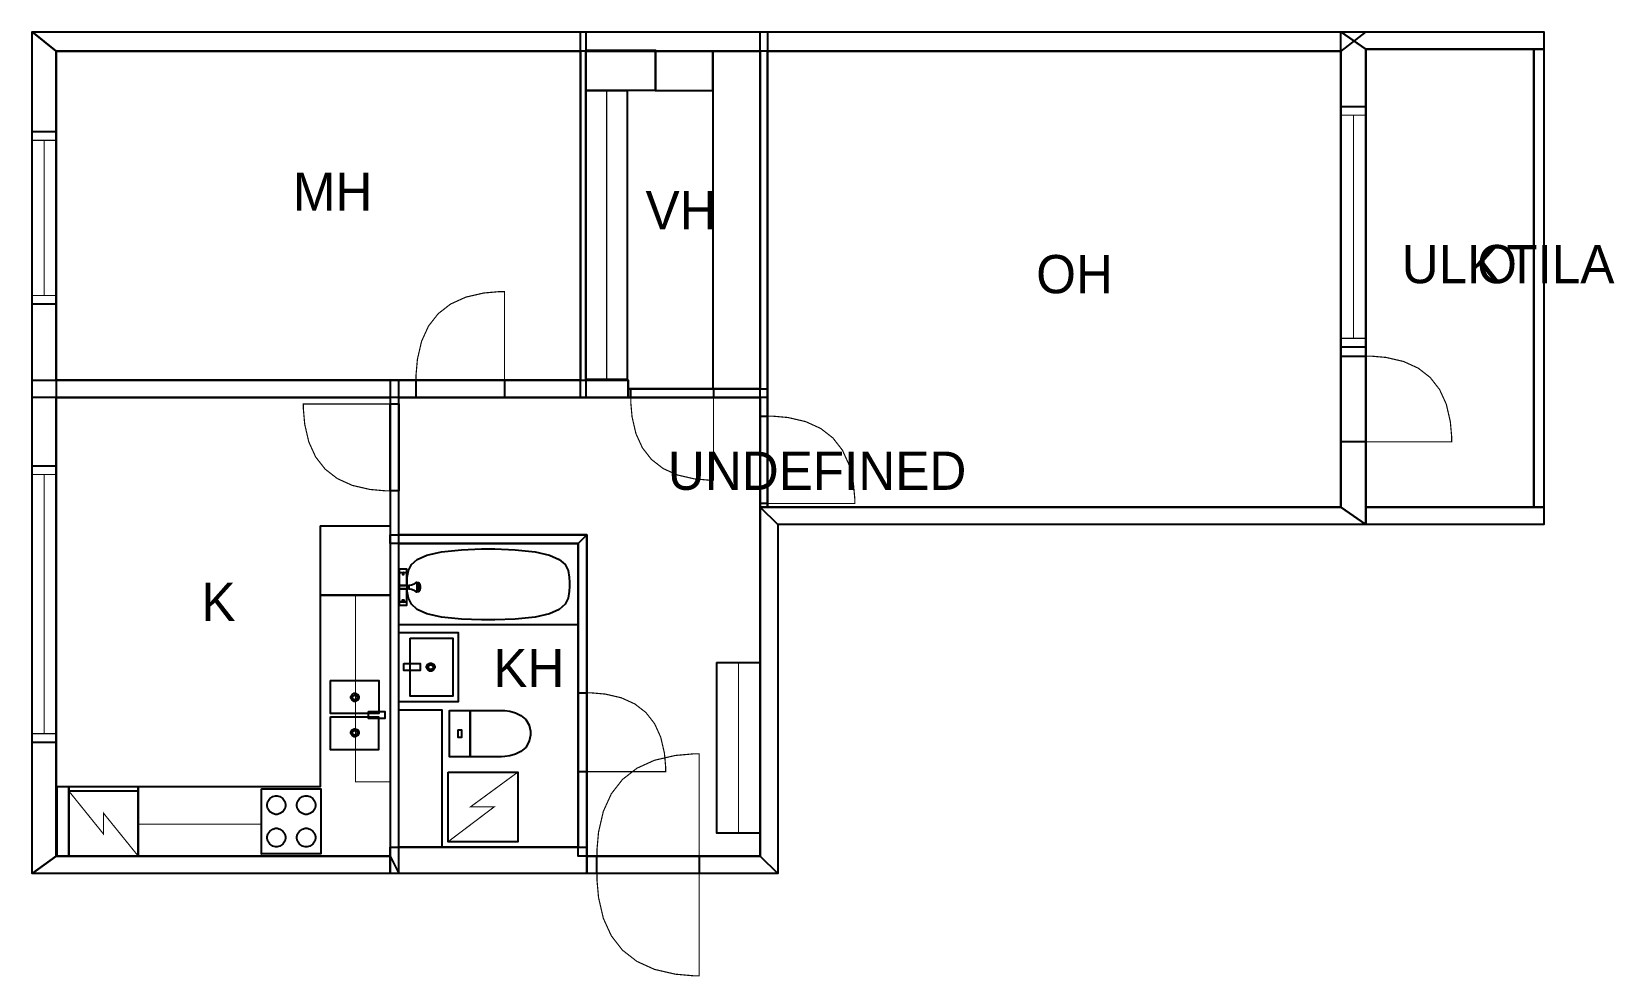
# Model space of a CAD drawing. Extents: x 0.8 to 15, y 0 to 8.5.
import ezdxf

# ---------------------------------------------------------------- set-up
doc = ezdxf.new("R2010")
doc.units = 0
doc.layers.get('0').update_dxf_attribs({"linetype": 'CONTINUOUS'})

msp = doc.modelspace()

# ---------------------------------------------------------------- linework, layer by layer
at = {"color": 0}
for points, const_width in [([(0.796767, 8.48112), (12.7783, 8.48112), (12.5538, 8.30881), (1.0127, 8.30881), (0.796767, 8.48112)], 0.002083), ([(0.796767, 0.919542), (0.796767, 8.48112), (1.0127, 8.30881), (1.0127, 1.07579), (0.796767, 0.919542)], 0.002083), ([(5.72206, 8.48112), (5.76867, 8.48112), (5.76867, 5.19715), (5.72206, 5.19715), (5.72206, 8.48112)], 0.002083), ([(7.33729, 8.48112), (7.40147, 8.48112), (7.40147, 4.21224), (7.33729, 4.21224), (7.33729, 8.48112)], 0.002083), ([(12.5538, 8.48112), (14.3762, 8.48112), (14.3762, 8.32487), (12.7783, 8.32487), (12.5538, 8.48112)], 0.002083), ([(12.7783, 8.32487), (12.7783, 4.05599), (12.5538, 4.21224), (12.5538, 8.48112), (12.7783, 8.32487)], 0.002083), ([(6.39675, 8.30735), (6.90929, 8.30735), (6.90929, 7.95285), (6.39675, 7.95285), (6.39675, 8.30735)], 0.010417), ([(6.91488, 8.30881), (6.91488, 5.27246), (7.33697, 5.27246), (7.33697, 8.30881), (6.91488, 8.30881)], 0.010417), ([(12.7783, 8.32487), (14.2861, 8.32487), (14.2861, 4.21224), (12.7783, 4.21224), (12.7783, 8.32487)], 0.002083), ([(14.2861, 8.32487), (14.3762, 8.32487), (14.3762, 4.21224), (14.2861, 4.21224), (14.2861, 8.32487)], 0.002083), ([(5.7716, 7.95486), (5.7716, 5.35861), (6.14176, 5.35861), (6.14176, 7.95486), (5.7716, 7.95486)], 0.010417), ([(12.5538, 7.81099), (12.7783, 7.81099), (12.7783, 5.64963), (12.5538, 5.64963), (12.5538, 7.81099)], 0.010417), ([(12.5538, 7.81099), (12.7783, 7.81099), (12.7783, 5.64963), (12.5538, 5.64963), (12.5538, 7.81099)], 0.010417), ([(0.796767, 7.58496), (1.0127, 7.58496), (1.0127, 6.03401), (0.796767, 6.03401), (0.796767, 7.58496)], 0.010417), ([(0.796767, 7.58496), (1.0127, 7.58496), (1.0127, 6.03401), (0.796767, 6.03401), (0.796767, 7.58496)], 0.010417), ([(4.24457, 5.3534), (4.24457, 5.39996), (4.25694, 5.53956), (4.29417, 5.70085), (4.35622, 5.83729), (4.44308, 5.94894), (4.55474, 6.03581), (4.69119, 6.09788), (4.85249, 6.1351), (4.99208, 6.14746), (5.03863, 6.14746), (5.03863, 5.3534), (4.24457, 5.3534)], 0.010417), ([(12.5538, 5.56831), (12.7783, 5.56831), (12.7783, 4.7985), (12.5538, 4.7985), (12.5538, 5.56831)], 0.010417), ([(12.5538, 5.56831), (12.7783, 5.56831), (12.7783, 4.7985), (12.5538, 4.7985), (12.5538, 5.56831)], 0.010417), ([(12.7783, 5.56831), (12.8234, 5.56831), (12.9587, 5.55632), (13.1151, 5.52024), (13.2474, 5.46007), (13.3556, 5.37587), (13.4398, 5.26764), (13.5, 5.13531), (13.5361, 4.97894), (13.5481, 4.84364), (13.5481, 4.7985), (12.7783, 4.7985), (12.7783, 5.56831)], 0.010417), ([(0.796767, 5.3534), (6.15093, 5.3534), (6.15093, 5.19715), (0.796767, 5.19715), (0.796767, 5.3534)], 0.002083), ([(4.01281, 5.3534), (4.01281, 1.07579), (4.09147, 0.919542), (4.09147, 5.3534), (4.01281, 5.3534)], 0.002083), ([(4.24457, 5.3534), (5.03851, 5.3534), (5.03851, 5.19715), (4.24457, 5.19715), (4.24457, 5.3534)], 0.010417), ([(4.24457, 5.3534), (5.03851, 5.3534), (5.03851, 5.19715), (4.24457, 5.19715), (4.24457, 5.3534)], 0.010417), ([(6.15093, 5.27339), (7.40147, 5.27339), (7.40147, 5.19715), (6.15093, 5.19715), (6.15093, 5.27339)], 0.002083), ([(6.17356, 5.27339), (6.91667, 5.27339), (6.91667, 5.19715), (6.17356, 5.19715), (6.17356, 5.27339)], 0.010417), ([(6.17356, 5.27339), (6.91667, 5.27339), (6.91667, 5.19715), (6.17356, 5.19715), (6.17356, 5.27339)], 0.010417), ([(4.01281, 4.35807), (3.96707, 4.35807), (3.82992, 4.37028), (3.67139, 4.4069), (3.53728, 4.46783), (3.42757, 4.55317), (3.34218, 4.66292), (3.28125, 4.79704), (3.24463, 4.95557), (3.23247, 5.09272), (3.23247, 5.1384), (4.01281, 5.1384), (4.01281, 4.35807)], 0.010417), ([(4.01281, 5.1384), (4.09147, 5.1384), (4.09147, 4.35807), (4.01281, 4.35807), (4.01281, 5.1384)], 0.010417), ([(4.01281, 5.1384), (4.09147, 5.1384), (4.09147, 4.35807), (4.01281, 4.35807), (4.01281, 5.1384)], 0.010417), ([(6.17356, 5.19715), (6.17356, 5.15365), (6.18511, 5.023), (6.21994, 4.87207), (6.278, 4.74436), (6.35932, 4.63981), (6.46382, 4.55854), (6.59153, 4.50049), (6.74246, 4.46565), (6.8731, 4.45404), (6.91667, 4.45404), (6.91667, 5.19715), (6.17356, 5.19715)], 0.010417), ([(7.33729, 5.02881), (7.40147, 5.02881), (7.40147, 4.24457), (7.33729, 4.24457), (7.33729, 5.02881)], 0.010417), ([(7.33729, 5.02881), (7.40147, 5.02881), (7.40147, 4.24457), (7.33729, 4.24457), (7.33729, 5.02881)], 0.010417), ([(7.40147, 5.02881), (7.44738, 5.02881), (7.58524, 5.0166), (7.74457, 4.97982), (7.87935, 4.91857), (7.98964, 4.83279), (8.07542, 4.7225), (8.13667, 4.58772), (8.17344, 4.42839), (8.18571, 4.29053), (8.18571, 4.24457), (7.40147, 4.24457), (7.40147, 5.02881)], 0.010417), ([(0.796767, 4.58192), (1.0127, 4.58192), (1.0127, 2.09799), (0.796767, 2.09799), (0.796767, 4.58192)], 0.010417), ([(0.796767, 4.58192), (1.0127, 4.58192), (1.0127, 2.09799), (0.796767, 2.09799), (0.796767, 4.58192)], 0.010417), ([(12.7783, 4.05599), (7.49354, 4.05599), (7.33729, 4.21224), (12.5538, 4.21224), (12.7783, 4.05599)], 0.002083), ([(7.49354, 4.05599), (7.49354, 0.919542), (7.33729, 1.07579), (7.33729, 4.21224), (7.49354, 4.05599)], 0.002083), ([(12.7783, 4.21224), (14.3762, 4.21224), (14.3762, 4.05599), (12.7783, 4.05599), (12.7783, 4.21224)], 0.002083), ([(3.38753, 4.04449), (3.38753, 3.41949), (4.01253, 3.41949), (4.01253, 4.04449), (3.38753, 4.04449)], 0.010417), ([(4.01281, 3.96121), (5.77875, 3.96121), (5.70188, 3.88433), (4.01281, 3.88433), (4.01281, 3.96121)], 0.002083), ([(4.09147, 3.88433), (5.69949, 3.88433), (5.69949, 3.15332), (4.09147, 3.15332), (4.09147, 3.88433)], 0.009189), ([(5.62229, 3.51704), (5.62229, 3.50103), (5.62082, 3.45296), (5.61089, 3.39328), (5.58382, 3.33919), (5.53119, 3.2921), (5.44439, 3.25319), (5.31489, 3.22385), (5.13411, 3.20529), (4.95378, 3.19879), (4.89367, 3.19879), (4.8335, 3.19879), (4.6531, 3.20529), (4.47239, 3.22385), (4.34289, 3.25319), (4.25603, 3.2921), (4.2034, 3.33919), (4.17632, 3.39328), (4.16639, 3.45296), (4.16499, 3.50103), (4.16499, 3.51704), (4.16499, 3.5331), (4.16639, 3.58117), (4.17632, 3.6409), (4.2034, 3.69493), (4.25603, 3.74203), (4.34289, 3.78093), (4.47239, 3.81028), (4.6531, 3.82883), (4.8335, 3.83529), (4.89367, 3.83529), (4.95378, 3.83529), (5.13411, 3.82883), (5.31489, 3.81028), (5.44439, 3.78093), (5.53119, 3.74203), (5.58382, 3.69493), (5.61089, 3.6409), (5.62082, 3.58117), (5.62229, 3.5331), (5.62229, 3.51704)], 0.009189), ([(5.77875, 3.96121), (5.77875, 1.07579), (5.70188, 1.07579), (5.70188, 3.88433), (5.77875, 3.96121)], 0.002083), ([(4.09668, 3.6575), (4.09668, 3.62207), (4.16026, 3.62207), (4.16026, 3.6575), (4.09668, 3.6575)], 0.010417), ([(4.09668, 3.6231), (4.09668, 3.50646), (4.16026, 3.50646), (4.16026, 3.6231), (4.09668, 3.6231)], 0.010417), ([(4.12901, 3.62207), (4.12776, 3.61887), (4.12392, 3.60921), (4.12272, 3.60644), (4.12272, 3.60644), (4.12414, 3.60644), (4.12847, 3.60644), (4.13276, 3.60644), (4.13422, 3.60644), (4.13422, 3.60644), (4.13357, 3.60883), (4.13015, 3.61882), (4.12901, 3.62207)], 0.010417), ([(4.01253, 3.41949), (4.01281, 1.07585), (1.74929, 1.07585), (1.74929, 1.70122), (3.38721, 1.70122), (3.38721, 3.41949), (4.01281, 3.41949), (4.01253, 3.41949)], 0.010417), ([(3.70036, 3.41949), (3.70036, 1.74268), (4.01286, 1.74268), (4.01286, 3.41949), (3.70036, 3.41949)], 0.010417), ([(4.09668, 3.47831), (4.09668, 3.50646), (4.18001, 3.50646), (4.18001, 3.49946), (4.18001, 3.48361), (4.18001, 3.47831), (4.15918, 3.47831), (4.11231, 3.47831), (4.09668, 3.47831)], 0.010417), ([(4.09668, 3.47831), (4.09668, 3.36165), (4.16026, 3.36165), (4.16026, 3.47831), (4.09668, 3.47831)], 0.010417), ([(4.09668, 3.36165), (4.09668, 3.32829), (4.16026, 3.32829), (4.16026, 3.36165), (4.09668, 3.36165)], 0.010417), ([(4.12901, 3.36165), (4.12776, 3.3649), (4.12392, 3.37457), (4.12272, 3.37728), (4.12272, 3.37728), (4.12414, 3.37728), (4.12847, 3.37728), (4.13276, 3.37728), (4.13422, 3.37728), (4.13422, 3.37728), (4.13357, 3.37494), (4.13015, 3.36496), (4.12901, 3.36165)], 0.010417), ([(4.09147, 3.08637), (4.09147, 2.46137), (4.62244, 2.46137), (4.62244, 3.08637), (4.09147, 3.08637)], 0.010417), ([(4.19254, 3.03429), (4.19254, 2.51346), (4.57557, 2.51346), (4.57557, 3.03429), (4.19254, 3.03429)], 0.010417), ([(4.13574, 2.80512), (4.13574, 2.74262), (4.28157, 2.74262), (4.28157, 2.80512), (4.13574, 2.80512)], 0.010417), ([(4.37642, 2.81033), (4.38282, 2.81033), (4.40218, 2.79969), (4.41287, 2.78033), (4.41287, 2.77387), (4.41287, 2.76747), (4.40218, 2.7481), (4.38282, 2.73742), (4.37642, 2.73742), (4.36996, 2.73742), (4.35058, 2.7481), (4.33996, 2.76747), (4.33996, 2.77387), (4.33996, 2.78033), (4.35058, 2.79969), (4.36996, 2.81033), (4.37642, 2.81033)], 0.008333), ([(4.37642, 2.79471), (4.38004, 2.79471), (4.39111, 2.78863), (4.39725, 2.77756), (4.39725, 2.77387), (4.39725, 2.77024), (4.39111, 2.75917), (4.38004, 2.75304), (4.37642, 2.75304), (4.37272, 2.75304), (4.36165, 2.75917), (4.35558, 2.77024), (4.35558, 2.77387), (4.35558, 2.77756), (4.36165, 2.78863), (4.37272, 2.79471), (4.37642, 2.79471)], 0.008333), ([(6.94824, 2.81662), (6.94824, 1.28331), (7.3355, 1.28331), (7.3355, 2.81662), (6.94824, 2.81662)], 0.010417), ([(3.47657, 2.65517), (3.47657, 2.35829), (3.9094, 2.35829), (3.9094, 2.65517), (3.47657, 2.65517)], 0.010417), ([(3.69526, 2.4656), (3.68881, 2.4656), (3.66943, 2.47629), (3.65881, 2.49567), (3.65881, 2.50206), (3.65881, 2.50851), (3.66943, 2.52789), (3.68881, 2.53851), (3.69526, 2.53851), (3.70167, 2.53851), (3.72103, 2.52789), (3.73172, 2.50851), (3.73172, 2.50206), (3.73172, 2.49567), (3.72103, 2.47629), (3.70167, 2.4656), (3.69526, 2.4656)], 0.008333), ([(3.69526, 2.48122), (3.69157, 2.48122), (3.6805, 2.48736), (3.67443, 2.49843), (3.67443, 2.50206), (3.67443, 2.50575), (3.6805, 2.51682), (3.69157, 2.52289), (3.69526, 2.52289), (3.69889, 2.52289), (3.70996, 2.51682), (3.7161, 2.50575), (3.7161, 2.50206), (3.7161, 2.49843), (3.70996, 2.48736), (3.69889, 2.48122), (3.69526, 2.48122)], 0.008333), ([(5.70188, 2.54275), (5.77875, 2.54275), (5.77875, 1.83442), (5.70188, 1.83442), (5.70188, 2.54275)], 0.010417), ([(5.70188, 2.54275), (5.77875, 2.54275), (5.77875, 1.83442), (5.70188, 1.83442), (5.70188, 2.54275)], 0.010417), ([(5.77875, 2.54275), (5.82026, 2.54275), (5.94476, 2.53168), (6.08865, 2.49849), (6.21044, 2.44314), (6.31006, 2.36567), (6.38753, 2.26606), (6.44287, 2.14432), (6.47607, 2.00043), (6.48719, 1.87592), (6.48719, 1.83436), (5.77875, 1.83436), (5.77875, 2.54275)], 0.010417), ([(3.47553, 2.32704), (3.47553, 2.03017), (3.90836, 2.03017), (3.90836, 2.32704), (3.47553, 2.32704)], 0.010417), ([(3.81885, 2.37392), (3.81885, 2.31142), (3.96468, 2.31142), (3.96468, 2.37392), (3.81885, 2.37392)], 0.010417), ([(4.54443, 2.3845), (4.54443, 1.96793), (4.73172, 1.96793), (4.73172, 2.3845), (4.54443, 2.3845)], 0.010417), ([(5, 2.3845), (5, 2.3845), (5.01172, 2.3846), (5.04269, 2.38297), (5.08653, 2.37685), (5.13678, 2.36344), (5.18701, 2.3399), (5.23085, 2.30344), (5.26183, 2.25125), (5.2736, 2.19819), (5.2736, 2.1805), (5.2736, 2.16222), (5.26183, 2.10736), (5.23085, 2.05328), (5.18701, 2.01546), (5.13678, 1.99104), (5.08653, 1.97706), (5.04269, 1.97065), (5.01172, 1.96892), (5, 1.96897), (5, 1.96897), (4.73172, 1.96793), (4.73172, 2.3845), (5, 2.3845)], 0.010417), ([(3.69526, 2.14789), (3.68881, 2.14789), (3.66943, 2.15858), (3.65881, 2.17796), (3.65881, 2.18435), (3.65881, 2.19081), (3.66943, 2.21018), (3.68881, 2.22081), (3.69526, 2.22081), (3.70167, 2.22081), (3.72103, 2.21018), (3.73172, 2.19081), (3.73172, 2.18435), (3.73172, 2.17796), (3.72103, 2.15858), (3.70167, 2.14789), (3.69526, 2.14789)], 0.008333), ([(3.69526, 2.16351), (3.69157, 2.16351), (3.6805, 2.16965), (3.67443, 2.18072), (3.67443, 2.18435), (3.67443, 2.18804), (3.6805, 2.19911), (3.69157, 2.20518), (3.69526, 2.20518), (3.69889, 2.20518), (3.70996, 2.19911), (3.7161, 2.18804), (3.7161, 2.18435), (3.7161, 2.18072), (3.70996, 2.16965), (3.69889, 2.16351), (3.69526, 2.16351)], 0.008333), ([(4.62229, 2.20931), (4.62229, 2.14312), (4.65386, 2.14312), (4.65386, 2.20931), (4.62229, 2.20931)], 0.010417), ([(5.86968, 1.07579), (5.86968, 1.12967), (5.884, 1.29112), (5.92708, 1.47771), (5.99886, 1.63564), (6.09933, 1.76481), (6.22851, 1.86529), (6.38639, 1.93707), (6.57303, 1.98014), (6.73449, 1.99447), (6.78836, 1.99447), (6.78836, 1.07579), (5.86968, 1.07579)], 0.010417), ([(4.53315, 1.83074), (4.53315, 1.20573), (5.15815, 1.20573), (5.15815, 1.83074), (4.53315, 1.83074)], 0.010417), ([(1.02013, 1.70079), (1.12429, 1.70079), (1.12429, 1.07579), (1.02013, 1.07579), (1.02013, 1.70079)], 0.010417), ([(1.12429, 1.70079), (1.74929, 1.70079), (1.74929, 1.07579), (1.12429, 1.07579), (1.12429, 1.70079)], 0.010417), ([(1.12429, 1.70079), (1.74929, 1.70079), (1.74929, 1.65913), (1.12429, 1.65913), (1.12429, 1.70079)], 0.010417), ([(2.85613, 1.67996), (3.38971, 1.67996), (3.38971, 1.09663), (2.85613, 1.09663), (2.85613, 1.67996)], 0.010417), ([(2.90668, 1.53413), (2.90668, 1.54226), (2.91319, 1.56657), (2.93104, 1.59304), (2.95751, 1.61094), (2.98188, 1.61746), (2.99001, 1.61746), (2.9981, 1.61746), (3.0224, 1.61094), (3.04893, 1.59304), (3.06679, 1.56657), (3.07335, 1.54226), (3.07335, 1.53413), (3.07335, 1.52604), (3.06679, 1.50174), (3.04893, 1.47521), (3.0224, 1.45736), (2.9981, 1.45079), (2.99001, 1.45079), (2.98188, 1.45079), (2.95751, 1.45736), (2.93104, 1.47521), (2.91319, 1.50174), (2.90668, 1.52604), (2.90668, 1.53413)], 0.010417), ([(3.17426, 1.53413), (3.17426, 1.54226), (3.18078, 1.56657), (3.19868, 1.59304), (3.22515, 1.61094), (3.24946, 1.61746), (3.2576, 1.61746), (3.26568, 1.61746), (3.28999, 1.61094), (3.31651, 1.59304), (3.33436, 1.56657), (3.34093, 1.54226), (3.34093, 1.53413), (3.34093, 1.52604), (3.33436, 1.50174), (3.31651, 1.47521), (3.28999, 1.45736), (3.26568, 1.45079), (3.2576, 1.45079), (3.24946, 1.45079), (3.22515, 1.45736), (3.19868, 1.47521), (3.18078, 1.50174), (3.17426, 1.52604), (3.17426, 1.53413)], 0.010417), ([(1.74929, 1.36274), (2.85335, 1.36274), (2.85335, 1.07579), (1.74929, 1.07579), (1.74929, 1.36274)], 0.010417), ([(2.90668, 1.24246), (2.90668, 1.2506), (2.91319, 1.2749), (2.93104, 1.30138), (2.95751, 1.31928), (2.98188, 1.32579), (2.99001, 1.32579), (2.9981, 1.32579), (3.0224, 1.31928), (3.04893, 1.30138), (3.06679, 1.2749), (3.07335, 1.2506), (3.07335, 1.24246), (3.07335, 1.23438), (3.06679, 1.21007), (3.04893, 1.18354), (3.0224, 1.16569), (2.9981, 1.15913), (2.99001, 1.15913), (2.98188, 1.15913), (2.95751, 1.16569), (2.93104, 1.18354), (2.91319, 1.21007), (2.90668, 1.23438), (2.90668, 1.24246)], 0.010417), ([(3.17426, 1.24246), (3.17426, 1.2506), (3.18078, 1.2749), (3.19868, 1.30138), (3.22515, 1.31928), (3.24946, 1.32579), (3.2576, 1.32579), (3.26568, 1.32579), (3.28999, 1.31928), (3.31651, 1.30138), (3.33436, 1.2749), (3.34093, 1.2506), (3.34093, 1.24246), (3.34093, 1.23438), (3.33436, 1.21007), (3.31651, 1.18354), (3.28999, 1.16569), (3.26568, 1.15913), (3.2576, 1.15913), (3.24946, 1.15913), (3.22515, 1.16569), (3.19868, 1.18354), (3.18078, 1.21007), (3.17426, 1.23438), (3.17426, 1.24246)], 0.010417), ([(4.01281, 1.15571), (5.77875, 1.15571), (5.77875, 0.919542), (4.01281, 0.919542), (4.01281, 1.15571)], 0.002083), ([(4.01281, 0.919542), (0.796767, 0.919542), (1.0127, 1.07579), (4.01281, 1.07579), (4.01281, 0.919542)], 0.002083), ([(7.49354, 0.919542), (5.77875, 0.919542), (5.77875, 1.07579), (7.33729, 1.07579), (7.49354, 0.919542)], 0.002083), ([(5.86968, 1.07579), (6.78836, 1.07579), (6.78836, 0.919542), (5.86968, 0.919542), (5.86968, 1.07579)], 0.010417), ([(5.86968, 1.07579), (6.78836, 1.07579), (6.78836, 0.919542), (5.86968, 0.919542), (5.86968, 1.07579)], 0.010417), ([(5.86968, 0.919542), (5.86968, 0.865722), (5.884, 0.704264), (5.92708, 0.517686), (5.99886, 0.35981), (6.09933, 0.230578), (6.22851, 0.130154), (6.38639, 0.058377), (6.57303, 0.015299), (6.73449, 0.000922), (6.78836, 0.000922), (6.78836, 0.919542), (5.86968, 0.919542)], 0.010417)]:
    msp.add_lwpolyline(points, close=True, dxfattribs=dict(at, const_width=const_width))
for points in [[(0.796767, 8.48112), (12.7783, 8.48112), (12.5538, 8.30881), (1.0127, 8.30881), (0.796767, 8.48112)], [(0.796767, 0.919542), (0.796767, 8.48112), (1.0127, 8.30881), (1.0127, 1.07579), (0.796767, 0.919542)], [(5.72206, 8.48112), (5.76867, 8.48112), (5.76867, 5.19715), (5.72206, 5.19715), (5.72206, 8.48112)], [(7.33729, 8.48112), (7.40147, 8.48112), (7.40147, 4.21224), (7.33729, 4.21224), (7.33729, 8.48112)], [(12.7783, 8.32487), (12.7783, 4.05599), (12.5538, 4.21224), (12.5538, 8.48112), (12.7783, 8.32487)], [(12.5538, 8.48112), (14.3762, 8.48112), (14.3762, 8.32487), (12.7783, 8.32487), (12.5538, 8.48112)], [(5.76867, 8.31592), (6.39675, 8.31592), (6.39675, 7.95486), (5.76867, 7.95486), (5.76867, 8.31592)], [(0.796767, 5.3534), (6.15093, 5.3534), (6.15093, 5.19715), (0.796767, 5.19715), (0.796767, 5.3534)], [(4.01281, 5.3534), (4.01281, 1.07579), (4.09147, 0.919542), (4.09147, 5.3534), (4.01281, 5.3534)], [(6.15093, 5.27339), (7.40147, 5.27339), (7.40147, 5.19715), (6.15093, 5.19715), (6.15093, 5.27339)], [(12.7783, 4.05599), (7.49354, 4.05599), (7.33729, 4.21224), (12.5538, 4.21224), (12.7783, 4.05599)], [(7.49354, 4.05599), (7.49354, 0.919542), (7.33729, 1.07579), (7.33729, 4.21224), (7.49354, 4.05599)], [(12.7783, 4.21224), (14.3762, 4.21224), (14.3762, 4.05599), (12.7783, 4.05599), (12.7783, 4.21224)], [(4.01281, 3.96121), (5.77875, 3.96121), (5.70188, 3.88433), (4.01281, 3.88433), (4.01281, 3.96121)], [(5.77875, 3.96121), (5.77875, 1.07579), (5.70188, 1.07579), (5.70188, 3.88433), (5.77875, 3.96121)], [(4.09147, 2.38965), (4.47657, 2.38965), (4.47657, 1.1556), (4.09147, 1.1556), (4.09147, 2.38965)], [(4.01281, 1.15571), (5.77875, 1.15571), (5.77875, 0.919542), (4.01281, 0.919542), (4.01281, 1.15571)], [(4.01281, 0.919542), (0.796767, 0.919542), (1.0127, 1.07579), (4.01281, 1.07579), (4.01281, 0.919542)], [(7.49354, 0.919542), (5.77875, 0.919542), (5.77875, 1.07579), (7.33729, 1.07579), (7.49354, 0.919542)]]:
    msp.add_lwpolyline(points, close=True, dxfattribs=at)
at = {"color": 7, "const_width": 0.002083}
for points in [[(1.0127, 8.30881), (5.72206, 8.30881), (5.72206, 5.3534), (1.0127, 5.3534), (1.0127, 8.30881)], [(7.33729, 5.27339), (6.15093, 5.27339), (6.15093, 5.3534), (5.76867, 5.3534), (5.76867, 8.30881), (7.33729, 8.30881), (7.33729, 5.27339)], [(12.5538, 4.21224), (7.40147, 4.21224), (7.40147, 8.30881), (12.5538, 8.30881), (12.5521, 8.30903), (12.5538, 4.21224)], [(1.0127, 5.19715), (4.01281, 5.19715), (4.01281, 1.07579), (1.0127, 1.07579), (1.0127, 5.19715)], [(7.33729, 1.07579), (5.77875, 1.07579), (5.77875, 3.96121), (4.09147, 3.96121), (4.09147, 5.19715), (7.33729, 5.19715), (7.33729, 1.07579)], [(4.09147, 3.88433), (5.70188, 3.88433), (5.70188, 1.15571), (4.09147, 1.15571), (4.09147, 3.88433)]]:
    msp.add_lwpolyline(points, close=True, dxfattribs=at)
at = {"color": 7}
for points in [[(1.0127, 8.30881), (5.72206, 8.30881), (5.72206, 5.3534), (1.0127, 5.3534), (1.0127, 8.30881)], [(7.33729, 5.27339), (6.15093, 5.27339), (6.15093, 5.3534), (5.76867, 5.3534), (5.76867, 8.30881), (7.33729, 8.30881), (7.33729, 5.27339)], [(6.39675, 8.30735), (6.90929, 8.30735), (6.90929, 7.95285), (6.39675, 7.95285), (6.39675, 8.30735)], [(6.91488, 8.30881), (7.33697, 8.30881), (7.33697, 5.27246), (6.91488, 5.27246), (6.91488, 8.30881)], [(12.5538, 4.21224), (7.40147, 4.21224), (7.40147, 8.30881), (12.5538, 8.30881), (12.5521, 8.30903), (12.5538, 4.21224)], [(12.7783, 8.32487), (14.2861, 8.32487), (14.2861, 4.21224), (12.7783, 4.21224), (12.7783, 8.32487)], [(14.2861, 8.32487), (14.3762, 8.32487), (14.3762, 4.21224), (14.2861, 4.21224), (14.2861, 8.32487)], [(5.7716, 7.95486), (6.14176, 7.95486), (6.14176, 5.35861), (5.7716, 5.35861), (5.7716, 7.95486)], [(12.5538, 7.81099), (12.7783, 7.81099), (12.7783, 5.64963), (12.5538, 5.64963), (12.5538, 7.81099)], [(12.5538, 7.81099), (12.7783, 7.81099), (12.7783, 5.64963), (12.5538, 5.64963), (12.5538, 7.81099)], [(0.796767, 7.58496), (1.0127, 7.58496), (1.0127, 6.03401), (0.796767, 6.03401), (0.796767, 7.58496)], [(0.796767, 7.58496), (1.0127, 7.58496), (1.0127, 6.03401), (0.796767, 6.03401), (0.796767, 7.58496)], [(12.5538, 5.56831), (12.7783, 5.56831), (12.7783, 4.7985), (12.5538, 4.7985), (12.5538, 5.56831)], [(12.5538, 5.56831), (12.7783, 5.56831), (12.7783, 4.7985), (12.5538, 4.7985), (12.5538, 5.56831)], [(4.24457, 5.3534), (5.03851, 5.3534), (5.03851, 5.19715), (4.24457, 5.19715), (4.24457, 5.3534)], [(4.24457, 5.3534), (5.03851, 5.3534), (5.03851, 5.19715), (4.24457, 5.19715), (4.24457, 5.3534)], [(6.17356, 5.27339), (6.91667, 5.27339), (6.91667, 5.19715), (6.17356, 5.19715), (6.17356, 5.27339)], [(6.17356, 5.27339), (6.91667, 5.27339), (6.91667, 5.19715), (6.17356, 5.19715), (6.17356, 5.27339)], [(1.0127, 5.19715), (4.01281, 5.19715), (4.01281, 1.07579), (1.0127, 1.07579), (1.0127, 5.19715)], [(4.01281, 5.1384), (4.09147, 5.1384), (4.09147, 4.35807), (4.01281, 4.35807), (4.01281, 5.1384)], [(4.01281, 5.1384), (4.09147, 5.1384), (4.09147, 4.35807), (4.01281, 4.35807), (4.01281, 5.1384)], [(7.33729, 1.07579), (5.77875, 1.07579), (5.77875, 3.96121), (4.09147, 3.96121), (4.09147, 5.19715), (7.33729, 5.19715), (7.33729, 1.07579)], [(7.33729, 5.02881), (7.40147, 5.02881), (7.40147, 4.24457), (7.33729, 4.24457), (7.33729, 5.02881)], [(7.33729, 5.02881), (7.40147, 5.02881), (7.40147, 4.24457), (7.33729, 4.24457), (7.33729, 5.02881)], [(0.796767, 4.58192), (1.0127, 4.58192), (1.0127, 2.09799), (0.796767, 2.09799), (0.796767, 4.58192)], [(0.796767, 4.58192), (1.0127, 4.58192), (1.0127, 2.09799), (0.796767, 2.09799), (0.796767, 4.58192)], [(3.38753, 4.04449), (4.01253, 4.04449), (4.01253, 3.41949), (3.38753, 3.41949), (3.38753, 4.04449)], [(4.09147, 3.88433), (5.70188, 3.88433), (5.70188, 1.15571), (4.09147, 1.15571), (4.09147, 3.88433)], [(4.09147, 3.88433), (5.69949, 3.88433), (5.69949, 3.15332), (4.09147, 3.15332), (4.09147, 3.88433)], [(5.62229, 3.51704), (5.62229, 3.50103), (5.62082, 3.45296), (5.61089, 3.39328), (5.58382, 3.33919), (5.53119, 3.2921), (5.44439, 3.25319), (5.31489, 3.22385), (5.13411, 3.20529), (4.95378, 3.19879), (4.89367, 3.19879), (4.8335, 3.19879), (4.6531, 3.20529), (4.47239, 3.22385), (4.34289, 3.25319), (4.25603, 3.2921), (4.2034, 3.33919), (4.17632, 3.39328), (4.16639, 3.45296), (4.16499, 3.50103), (4.16499, 3.51704), (4.16499, 3.5331), (4.16639, 3.58117), (4.17632, 3.6409), (4.2034, 3.69493), (4.25603, 3.74203), (4.34289, 3.78093), (4.47239, 3.81028), (4.6531, 3.82883), (4.8335, 3.83529), (4.89367, 3.83529), (4.95378, 3.83529), (5.13411, 3.82883), (5.31489, 3.81028), (5.44439, 3.78093), (5.53119, 3.74203), (5.58382, 3.69493), (5.61089, 3.6409), (5.62082, 3.58117), (5.62229, 3.5331), (5.62229, 3.51704)], [(4.09668, 3.6575), (4.16026, 3.6575), (4.16026, 3.62207), (4.09668, 3.62207), (4.09668, 3.6575)], [(4.09668, 3.6231), (4.16026, 3.6231), (4.16026, 3.50646), (4.09668, 3.50646), (4.09668, 3.6231)], [(4.12901, 3.62207), (4.12776, 3.61887), (4.12392, 3.60921), (4.12272, 3.60644), (4.12272, 3.60644), (4.12414, 3.60644), (4.12847, 3.60644), (4.13276, 3.60644), (4.13422, 3.60644), (4.13422, 3.60644), (4.13357, 3.60883), (4.13015, 3.61882), (4.12901, 3.62207)], [(4.01253, 3.41949), (4.01281, 1.07585), (1.74929, 1.07585), (1.74929, 1.70122), (3.38721, 1.70122), (3.38721, 3.41949), (4.01281, 3.41949), (4.01253, 3.41949)], [(4.09668, 3.47831), (4.09668, 3.50646), (4.18001, 3.50646), (4.18001, 3.49946), (4.18001, 3.48361), (4.18001, 3.47831), (4.15918, 3.47831), (4.11231, 3.47831), (4.09668, 3.47831)], [(4.09668, 3.47831), (4.16026, 3.47831), (4.16026, 3.36165), (4.09668, 3.36165), (4.09668, 3.47831)], [(4.18001, 3.47831), (4.18631, 3.47831), (4.20524, 3.47467), (4.22765, 3.46479), (4.2321, 3.46164), (4.23367, 3.46061), (4.24826, 3.45047), (4.24983, 3.45019), (4.25265, 3.44971), (4.26921, 3.45383), (4.28207, 3.47054), (4.28315, 3.47624), (4.28336, 3.47754), (4.28418, 3.4891), (4.28418, 3.49289), (4.28418, 3.49186), (4.28418, 3.49604), (4.28336, 3.50722), (4.28315, 3.50851), (4.28207, 3.51426), (4.26921, 3.53093), (4.25265, 3.5351), (4.24983, 3.53456), (4.24826, 3.53435), (4.23367, 3.52419), (4.2321, 3.52311), (4.22765, 3.52001), (4.20524, 3.5101), (4.18631, 3.50646), (4.18001, 3.50646)], [(4.25087, 3.45019), (4.25136, 3.45047), (4.2615, 3.46229), (4.27067, 3.48606), (4.27067, 3.49393), (4.2704, 3.50022), (4.26112, 3.52289), (4.25136, 3.53407), (4.25087, 3.53456)], [(4.09668, 3.36165), (4.16026, 3.36165), (4.16026, 3.32829), (4.09668, 3.32829), (4.09668, 3.36165)], [(4.12901, 3.36165), (4.12776, 3.3649), (4.12392, 3.37457), (4.12272, 3.37728), (4.12272, 3.37728), (4.12414, 3.37728), (4.12847, 3.37728), (4.13276, 3.37728), (4.13422, 3.37728), (4.13422, 3.37728), (4.13357, 3.37494), (4.13015, 3.36496), (4.12901, 3.36165)], [(4.09147, 3.08637), (4.62244, 3.08637), (4.62244, 2.46137), (4.09147, 2.46137), (4.09147, 3.08637)], [(4.19254, 3.03429), (4.57557, 3.03429), (4.57557, 2.51346), (4.19254, 2.51346), (4.19254, 3.03429)], [(4.13574, 2.80512), (4.28157, 2.80512), (4.28157, 2.74262), (4.13574, 2.74262), (4.13574, 2.80512)], [(4.37642, 2.81033), (4.38282, 2.81033), (4.40218, 2.79969), (4.41287, 2.78033), (4.41287, 2.77387), (4.41287, 2.76747), (4.40218, 2.7481), (4.38282, 2.73742), (4.37642, 2.73742), (4.36996, 2.73742), (4.35058, 2.7481), (4.33996, 2.76747), (4.33996, 2.77387), (4.33996, 2.78033), (4.35058, 2.79969), (4.36996, 2.81033), (4.37642, 2.81033)], [(4.37642, 2.79471), (4.38004, 2.79471), (4.39111, 2.78863), (4.39725, 2.77756), (4.39725, 2.77387), (4.39725, 2.77024), (4.39111, 2.75917), (4.38004, 2.75304), (4.37642, 2.75304), (4.37272, 2.75304), (4.36165, 2.75917), (4.35558, 2.77024), (4.35558, 2.77387), (4.35558, 2.77756), (4.36165, 2.78863), (4.37272, 2.79471), (4.37642, 2.79471)], [(6.94824, 2.81662), (7.3355, 2.81662), (7.3355, 1.28331), (6.94824, 1.28331), (6.94824, 2.81662)], [(3.47657, 2.65517), (3.9094, 2.65517), (3.9094, 2.35829), (3.47657, 2.35829), (3.47657, 2.65517)], [(3.69526, 2.4656), (3.68881, 2.4656), (3.66943, 2.47629), (3.65881, 2.49567), (3.65881, 2.50206), (3.65881, 2.50851), (3.66943, 2.52789), (3.68881, 2.53851), (3.69526, 2.53851), (3.70167, 2.53851), (3.72103, 2.52789), (3.73172, 2.50851), (3.73172, 2.50206), (3.73172, 2.49567), (3.72103, 2.47629), (3.70167, 2.4656), (3.69526, 2.4656)], [(3.69526, 2.48122), (3.69157, 2.48122), (3.6805, 2.48736), (3.67443, 2.49843), (3.67443, 2.50206), (3.67443, 2.50575), (3.6805, 2.51682), (3.69157, 2.52289), (3.69526, 2.52289), (3.69889, 2.52289), (3.70996, 2.51682), (3.7161, 2.50575), (3.7161, 2.50206), (3.7161, 2.49843), (3.70996, 2.48736), (3.69889, 2.48122), (3.69526, 2.48122)], [(5.70188, 2.54275), (5.77875, 2.54275), (5.77875, 1.83442), (5.70188, 1.83442), (5.70188, 2.54275)], [(5.70188, 2.54275), (5.77875, 2.54275), (5.77875, 1.83442), (5.70188, 1.83442), (5.70188, 2.54275)], [(3.47553, 2.32704), (3.90836, 2.32704), (3.90836, 2.03017), (3.47553, 2.03017), (3.47553, 2.32704)], [(3.81885, 2.37392), (3.96468, 2.37392), (3.96468, 2.31142), (3.81885, 2.31142), (3.81885, 2.37392)], [(4.54443, 2.3845), (4.73172, 2.3845), (4.73172, 1.96793), (4.54443, 1.96793), (4.54443, 2.3845)], [(5, 2.3845), (5, 2.3845), (5.01172, 2.3846), (5.04269, 2.38297), (5.08653, 2.37685), (5.13678, 2.36344), (5.18701, 2.3399), (5.23085, 2.30344), (5.26183, 2.25125), (5.2736, 2.19819), (5.2736, 2.1805), (5.2736, 2.16222), (5.26183, 2.10736), (5.23085, 2.05328), (5.18701, 2.01546), (5.13678, 1.99104), (5.08653, 1.97706), (5.04269, 1.97065), (5.01172, 1.96892), (5, 1.96897), (5, 1.96897), (4.73172, 1.96793), (4.73172, 2.3845), (5, 2.3845)], [(3.69526, 2.14789), (3.68881, 2.14789), (3.66943, 2.15858), (3.65881, 2.17796), (3.65881, 2.18435), (3.65881, 2.19081), (3.66943, 2.21018), (3.68881, 2.22081), (3.69526, 2.22081), (3.70167, 2.22081), (3.72103, 2.21018), (3.73172, 2.19081), (3.73172, 2.18435), (3.73172, 2.17796), (3.72103, 2.15858), (3.70167, 2.14789), (3.69526, 2.14789)], [(3.69526, 2.16351), (3.69157, 2.16351), (3.6805, 2.16965), (3.67443, 2.18072), (3.67443, 2.18435), (3.67443, 2.18804), (3.6805, 2.19911), (3.69157, 2.20518), (3.69526, 2.20518), (3.69889, 2.20518), (3.70996, 2.19911), (3.7161, 2.18804), (3.7161, 2.18435), (3.7161, 2.18072), (3.70996, 2.16965), (3.69889, 2.16351), (3.69526, 2.16351)], [(4.62229, 2.20931), (4.65386, 2.20931), (4.65386, 2.14312), (4.62229, 2.14312), (4.62229, 2.20931)], [(4.53315, 1.83074), (5.15815, 1.83074), (5.15815, 1.20573), (4.53315, 1.20573), (4.53315, 1.83074)], [(1.02013, 1.70079), (1.12429, 1.70079), (1.12429, 1.07579), (1.02013, 1.07579), (1.02013, 1.70079)], [(1.12429, 1.70079), (1.74929, 1.70079), (1.74929, 1.07579), (1.12429, 1.07579), (1.12429, 1.70079)], [(1.12429, 1.70079), (1.74929, 1.70079), (1.74929, 1.65913), (1.12429, 1.65913), (1.12429, 1.70079)], [(2.85613, 1.67996), (3.38971, 1.67996), (3.38971, 1.09663), (2.85613, 1.09663), (2.85613, 1.67996)], [(2.90668, 1.53413), (2.90668, 1.54226), (2.91319, 1.56657), (2.93104, 1.59304), (2.95751, 1.61094), (2.98188, 1.61746), (2.99001, 1.61746), (2.9981, 1.61746), (3.0224, 1.61094), (3.04893, 1.59304), (3.06679, 1.56657), (3.07335, 1.54226), (3.07335, 1.53413), (3.07335, 1.52604), (3.06679, 1.50174), (3.04893, 1.47521), (3.0224, 1.45736), (2.9981, 1.45079), (2.99001, 1.45079), (2.98188, 1.45079), (2.95751, 1.45736), (2.93104, 1.47521), (2.91319, 1.50174), (2.90668, 1.52604), (2.90668, 1.53413)], [(3.17426, 1.53413), (3.17426, 1.54226), (3.18078, 1.56657), (3.19868, 1.59304), (3.22515, 1.61094), (3.24946, 1.61746), (3.2576, 1.61746), (3.26568, 1.61746), (3.28999, 1.61094), (3.31651, 1.59304), (3.33436, 1.56657), (3.34093, 1.54226), (3.34093, 1.53413), (3.34093, 1.52604), (3.33436, 1.50174), (3.31651, 1.47521), (3.28999, 1.45736), (3.26568, 1.45079), (3.2576, 1.45079), (3.24946, 1.45079), (3.22515, 1.45736), (3.19868, 1.47521), (3.18078, 1.50174), (3.17426, 1.52604), (3.17426, 1.53413)], [(2.90668, 1.24246), (2.90668, 1.2506), (2.91319, 1.2749), (2.93104, 1.30138), (2.95751, 1.31928), (2.98188, 1.32579), (2.99001, 1.32579), (2.9981, 1.32579), (3.0224, 1.31928), (3.04893, 1.30138), (3.06679, 1.2749), (3.07335, 1.2506), (3.07335, 1.24246), (3.07335, 1.23438), (3.06679, 1.21007), (3.04893, 1.18354), (3.0224, 1.16569), (2.9981, 1.15913), (2.99001, 1.15913), (2.98188, 1.15913), (2.95751, 1.16569), (2.93104, 1.18354), (2.91319, 1.21007), (2.90668, 1.23438), (2.90668, 1.24246)], [(3.17426, 1.24246), (3.17426, 1.2506), (3.18078, 1.2749), (3.19868, 1.30138), (3.22515, 1.31928), (3.24946, 1.32579), (3.2576, 1.32579), (3.26568, 1.32579), (3.28999, 1.31928), (3.31651, 1.30138), (3.33436, 1.2749), (3.34093, 1.2506), (3.34093, 1.24246), (3.34093, 1.23438), (3.33436, 1.21007), (3.31651, 1.18354), (3.28999, 1.16569), (3.26568, 1.15913), (3.2576, 1.15913), (3.24946, 1.15913), (3.22515, 1.16569), (3.19868, 1.18354), (3.18078, 1.21007), (3.17426, 1.23438), (3.17426, 1.24246)], [(5.86968, 1.07579), (6.78836, 1.07579), (6.78836, 0.919542), (5.86968, 0.919542), (5.86968, 1.07579)], [(5.86968, 1.07579), (6.78836, 1.07579), (6.78836, 0.919542), (5.86968, 0.919542), (5.86968, 1.07579)]]:
    msp.add_lwpolyline(points, close=True, dxfattribs=at)
at = {"color": 253, "const_width": 0.010417}
for points in [[(5.95671, 5.35861), (5.95671, 7.95486)], [(7.14188, 2.81662), (7.14188, 1.28326)]]:
    msp.add_lwpolyline(points, dxfattribs=at)
at = {"color": 0, "const_width": 0.010417}
for points in [[(12.7783, 7.73292), (12.5538, 7.73292)], [(12.6661, 7.73292), (12.6661, 5.72781)], [(0.796767, 7.50689), (1.0127, 7.50689)], [(0.904731, 6.11219), (0.904731, 7.50689)], [(0.796767, 6.11219), (1.0127, 6.11219)], [(12.7783, 5.72781), (12.5538, 5.72781)], [(0.796767, 4.50385), (1.0127, 4.50385)], [(0.904731, 2.17611), (0.904731, 4.50385)], [(4.18001, 3.47831), (4.18631, 3.47831), (4.20524, 3.47467), (4.22765, 3.46479), (4.2321, 3.46164), (4.23367, 3.46061), (4.24826, 3.45047), (4.24983, 3.45019), (4.25265, 3.44971), (4.26921, 3.45383), (4.28207, 3.47054), (4.28315, 3.47624), (4.28336, 3.47754), (4.28418, 3.4891), (4.28418, 3.49289), (4.28418, 3.49186), (4.28418, 3.49604), (4.28336, 3.50722), (4.28315, 3.50851), (4.28207, 3.51426), (4.26921, 3.53093), (4.25265, 3.5351), (4.24983, 3.53456), (4.24826, 3.53435), (4.23367, 3.52419), (4.2321, 3.52311), (4.22765, 3.52001), (4.20524, 3.5101), (4.18631, 3.50646), (4.18001, 3.50646)], [(4.25087, 3.45019), (4.25136, 3.45047), (4.2615, 3.46229), (4.27067, 3.48606), (4.27067, 3.49393), (4.2704, 3.50022), (4.26112, 3.52289), (4.25136, 3.53407), (4.25087, 3.53456)], [(0.796767, 2.17611), (1.0127, 2.17611)], [(4.53315, 1.20573), (4.94769, 1.51926), (4.73525, 1.51926), (5.15815, 1.82969)], [(1.74929, 1.07579), (1.43679, 1.46224), (1.43679, 1.27474), (1.12429, 1.66222)]]:
    msp.add_lwpolyline(points, dxfattribs=at)

# ---------------------------------------------------------------- texts
at = {"color": 0}
for s, p in [('MH', (3.13768, 6.87364)), ('VH', (6.30625, 6.70772)), ('ULK', (13.0997, 6.22304)), ('O', (13.7773, 6.22304)), ('TILA', (14.0396, 6.22304)), ('OH', (9.81556, 6.13279)), ('UNDEFINED', (6.50683, 4.36669)), ('K', (2.3171, 3.18753)), ('KH', (4.93921, 2.59424))]:
    msp.add_text(s, height=0.34375, dxfattribs=at).set_placement(p)

doc.saveas('drawing.dxf')
